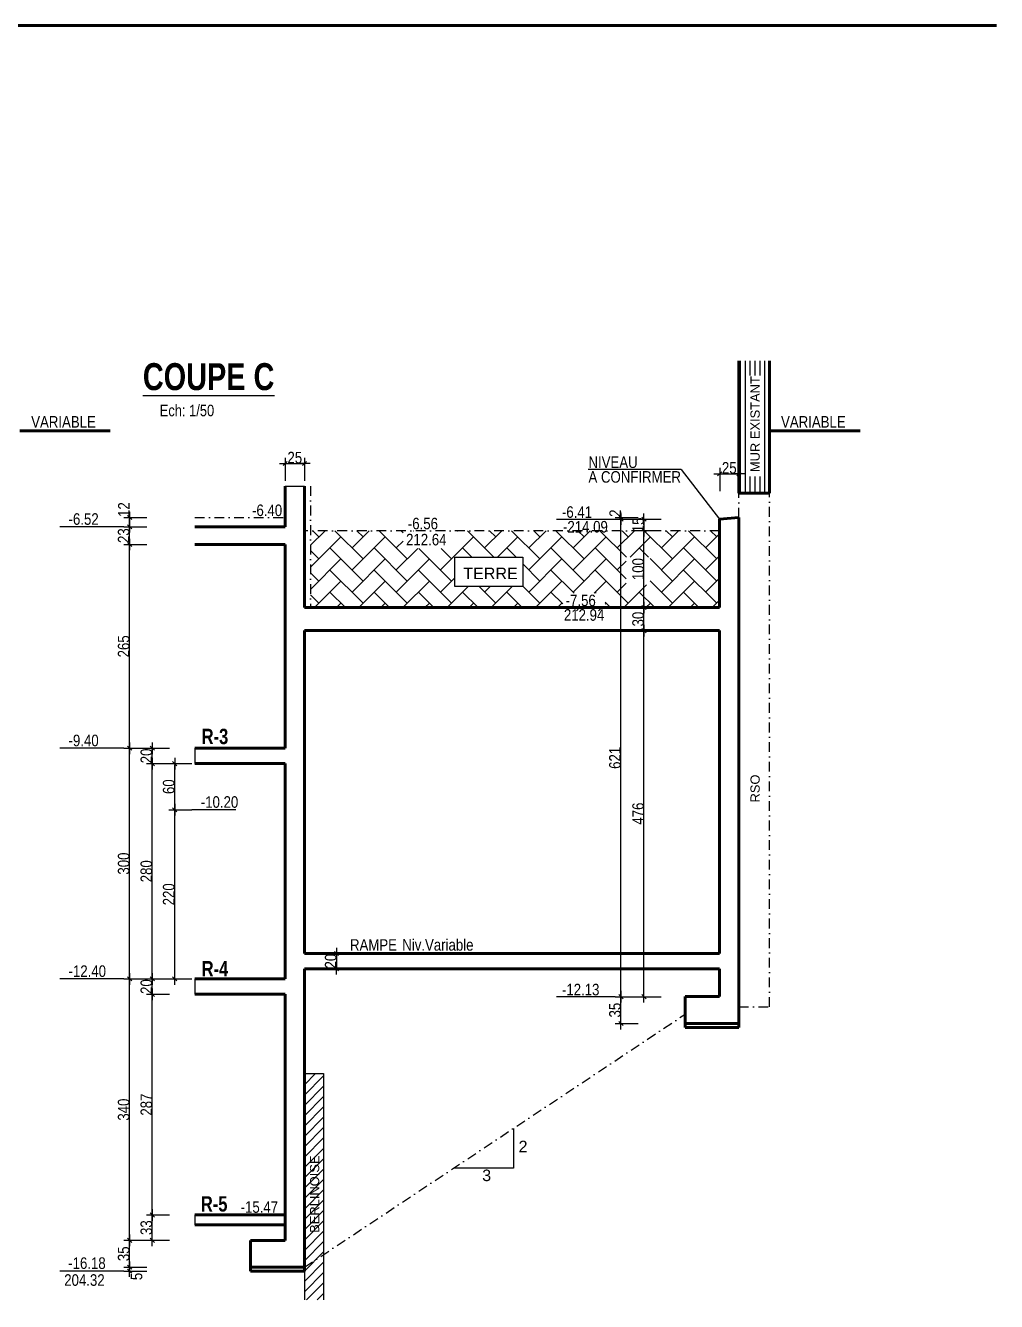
# Model space of a CAD drawing. Header units: millimetres. Extents: x -26249 to 60250, y -21218 to 23336.
# Drawn here: x 24558 to 25820, y 1460 to 3119 of the extents above; entities that cross this region are included whole.
import ezdxf
from ezdxf.enums import TextEntityAlignment as Align

# ---------------------------------------------------------------- set-up
doc = ezdxf.new("R2010")
doc.units = ezdxf.units.MM
doc.linetypes.add('TIRETPTX2', pattern=[50.8, 25.4, -12.7, 0, -12.7])
for name, color, linetype in [('01_cote_gen', 4, 'Continuous'), ('01_linteaux', 2, 'Continuous'), ('01_poch_murs', 253, 'Continuous'), ('01_texte', 230, 'Continuous'), ('AA_COTES', 2, 'Continuous')]:
    doc.layers.add(name, color=color, linetype=linetype)
doc.layers.add('01_murs_coup', color=5, linetype='Continuous', lineweight=60)
doc.styles.add('ARIAL NA', font='ARIALN.TTF')
doc.styles.add('impact', font='impact.ttf')
doc.styles.add('MATTE_TXT', font='arial.ttf')
doc.styles.add('STYLE2', font='ARIALN.TTF')
doc.dimstyles.new('JB50', dxfattribs={"dimscale": 0.1, "dimtxt": 150, "dimasz": 15, "dimexe": 0.1, "dimexo": 0.1, "dimgap": 0.09, "dimtad": 1, "dimdec": 1, "dimdsep": 46, "dimtxsty": 'STYLE2', "dimblk1": 'BOND_G', "dimblk2": 'BOND_D', "dimsah": 1, "dimcen": 1.5, "dimdle": 0.01, "dimse1": 1, "dimse2": 1, "dimclrd": 4, "dimclre": 2, "dimclrt": 6, "dimazin": 2, "dimtfac": 2.333333, "dimtdec": 1, "dimtix": 1, "dimtmove": 2, "dimatfit": 3, "dimldrblk": 'BOND_G', "dimfxl": 1, "dimtolj": 1, "dimtzin": 0, "dimarcsym": 0})

# ---------------------------------------------------------------- blocks, each defined once
blk = doc.blocks.new('BOND_G')
at = {"layer": 'AA_COTES', "color": 0}
for p, q in [((0, -5), (0, 15)), ((5, 0), (-5, 0)), ((1.8, 1.8), (-1.8, -1.8))]:
    blk.add_line(p, q, dxfattribs=at)
blk = doc.blocks.new('BOND_D')
at = {"layer": 'AA_COTES', "color": 0}
for p, q in [((5, 0), (-5, 0)), ((-1.8, -1.8), (1.8, 1.8)), ((0, 5), (0, -15))]:
    blk.add_line(p, q, dxfattribs=at)
blk = doc.blocks.new('*D1895')
at = {"layer": '01_cote_gen', "color": 4, "lineweight": -2, "transparency": 16777216}
blk.add_line((25461.7, 2536.2), (25483.7, 2536.2), dxfattribs=at)
at = {"layer": 'Defpoints', "color": 0, "transparency": 16777216}
for p in [(25460.2, 2541.2), (25485.2, 2543.2), (25485.2, 2536.2)]:
    blk.add_point(p, dxfattribs=at)
at = {"layer": '01_cote_gen', "color": 4, "lineweight": -2, "transparency": 16777216, "xscale": 1.5, "yscale": 1.5, "zscale": 1.5, "rotation": 180}
blk.add_blockref('BOND_G', (25460.2, 2536.2), dxfattribs=at)
at = {"layer": '01_cote_gen', "color": 4, "lineweight": -2, "transparency": 16777216, "xscale": 1.5, "yscale": 1.5, "zscale": 1.5}
blk.add_blockref('BOND_D', (25485.2, 2536.2), dxfattribs=at)
at = {"layer": '01_cote_gen', "color": 6, "transparency": 16777216, "insert": (25472.7, 2543.8), "char_height": 15, "attachment_point": 5, "style": 'STYLE2'}
blk.add_mtext('\\A1;25', dxfattribs=at)
blk = doc.blocks.new('*D1903')
at = {"layer": '01_cote_gen', "color": 4, "lineweight": -2, "transparency": 16777216}
blk.add_line((25361.8, 1857.6), (25361.8, 2330.7), dxfattribs=at)
at = {"layer": 'Defpoints', "color": 0, "transparency": 16777216}
for p in [(25361.8, 2332.2), (25460.2, 2332.2), (25460.2, 1856.1)]:
    blk.add_point(p, dxfattribs=at)
at = {"layer": '01_cote_gen', "color": 4, "lineweight": -2, "transparency": 16777216, "xscale": 1.5, "yscale": 1.5, "zscale": 1.5}
for name, p, rotation in [('BOND_D', (25361.8, 2332.2), 90), ('BOND_G', (25361.8, 1856.1), 270)]:
    blk.add_blockref(name, p, dxfattribs=dict(at, rotation=rotation))
at = {"layer": '01_cote_gen', "color": 6, "transparency": 16777216, "insert": (25354.2, 2094.2), "char_height": 15, "attachment_point": 5, "rotation": 90, "style": 'STYLE2'}
blk.add_mtext('\\A1;476', dxfattribs=at)
blk = doc.blocks.new('*D1904')
at = {"layer": '01_cote_gen', "color": 4, "lineweight": -2, "transparency": 16777216}
blk.add_line((24751.5, 2100.7), (24751.5, 2157.7), dxfattribs=at)
at = {"layer": 'Defpoints', "color": 0, "transparency": 16777216}
for p in [(24751.5, 2159.2), (24784.8, 2159.2), (24774, 2099.2)]:
    blk.add_point(p, dxfattribs=at)
at = {"layer": '01_cote_gen', "color": 4, "lineweight": -2, "transparency": 16777216, "xscale": 1.5, "yscale": 1.5, "zscale": 1.5}
for name, p, rotation in [('BOND_D', (24751.5, 2159.2), 90), ('BOND_G', (24751.5, 2099.2), 270)]:
    blk.add_blockref(name, p, dxfattribs=dict(at, rotation=rotation))
at = {"layer": '01_cote_gen', "color": 6, "transparency": 16777216, "insert": (24743.8, 2129.2), "char_height": 15, "attachment_point": 5, "rotation": 90, "style": 'STYLE2'}
blk.add_mtext('\\A1;60', dxfattribs=at)
blk = doc.blocks.new('*D1896')
at = {"layer": '01_cote_gen', "color": 4, "lineweight": -2, "transparency": 16777216}
blk.add_line((25331.8, 1822.6), (25331.8, 1854.6), dxfattribs=at)
at = {"layer": 'Defpoints', "color": 0, "transparency": 16777216}
for p in [(25331.8, 1856.1), (25385.1, 1856.1), (25385.1, 1821.1)]:
    blk.add_point(p, dxfattribs=at)
at = {"layer": '01_cote_gen', "color": 4, "lineweight": -2, "transparency": 16777216, "xscale": 1.5, "yscale": 1.5, "zscale": 1.5}
for name, p, rotation in [('BOND_D', (25331.8, 1856.1), 90), ('BOND_G', (25331.8, 1821.1), 270)]:
    blk.add_blockref(name, p, dxfattribs=dict(at, rotation=rotation))
at = {"layer": '01_cote_gen', "color": 6, "transparency": 16777216, "insert": (25324.1, 1838.6), "char_height": 15, "attachment_point": 5, "rotation": 90, "style": 'STYLE2'}
blk.add_mtext('\\A1;35', dxfattribs=at)
blk = doc.blocks.new('*D1897')
at = {"layer": '01_cote_gen', "color": 4, "lineweight": -2, "transparency": 16777216}
blk.add_line((24722.4, 1540.7), (24722.4, 1570.7), dxfattribs=at)
at = {"layer": 'Defpoints', "color": 0, "transparency": 16777216}
for p in [(24722.4, 1572.2), (24879.6, 1572.2), (24879.6, 1539.2)]:
    blk.add_point(p, dxfattribs=at)
at = {"layer": '01_cote_gen', "color": 4, "lineweight": -2, "transparency": 16777216, "xscale": 1.5, "yscale": 1.5, "zscale": 1.5}
for name, p, rotation in [('BOND_D', (24722.4, 1572.2), 90), ('BOND_G', (24722.4, 1539.2), 270)]:
    blk.add_blockref(name, p, dxfattribs=dict(at, rotation=rotation))
at = {"layer": '01_cote_gen', "color": 6, "transparency": 16777216, "insert": (24714.7, 1555.7), "char_height": 15, "attachment_point": 5, "rotation": 90, "style": 'STYLE2'}
blk.add_mtext('\\A1;33', dxfattribs=at)
blk = doc.blocks.new('*D1905')
at = {"layer": '01_cote_gen', "color": 4, "lineweight": -2, "transparency": 16777216}
blk.add_line((24692.9, 1500.7), (24692.9, 1502.7), dxfattribs=at)
at = {"layer": 'Defpoints', "color": 0, "transparency": 16777216}
for p in [(24692.9, 1504.2), (24850.2, 1504.2), (24850.2, 1499.2)]:
    blk.add_point(p, dxfattribs=at)
at = {"layer": '01_cote_gen', "color": 4, "lineweight": -2, "transparency": 16777216, "xscale": 1.5, "yscale": 1.5, "zscale": 1.5}
for name, p, rotation in [('BOND_D', (24692.9, 1504.2), 90), ('BOND_G', (24692.9, 1499.2), 270)]:
    blk.add_blockref(name, p, dxfattribs=dict(at, rotation=rotation))
at = {"layer": '01_cote_gen', "color": 6, "transparency": 16777216, "insert": (24701.9, 1492.2), "char_height": 15, "attachment_point": 5, "rotation": 90, "style": 'STYLE2'}
blk.add_mtext('\\A1;5', dxfattribs=at)
blk = doc.blocks.new('*D1906')
at = {"layer": '01_cote_gen', "color": 4, "lineweight": -2, "transparency": 16777216}
blk.add_line((24692.9, 1880.7), (24692.9, 2177.7), dxfattribs=at)
at = {"layer": 'Defpoints', "color": 0, "transparency": 16777216}
for p in [(24692.9, 2179.2), (24851, 2179.2), (24777.7, 1879.2)]:
    blk.add_point(p, dxfattribs=at)
at = {"layer": '01_cote_gen', "color": 4, "lineweight": -2, "transparency": 16777216, "xscale": 1.5, "yscale": 1.5, "zscale": 1.5}
for name, p, rotation in [('BOND_D', (24692.9, 2179.2), 90), ('BOND_G', (24692.9, 1879.2), 270)]:
    blk.add_blockref(name, p, dxfattribs=dict(at, rotation=rotation))
at = {"layer": '01_cote_gen', "color": 6, "transparency": 16777216, "insert": (24685.2, 2029.2), "char_height": 15, "attachment_point": 5, "rotation": 90, "style": 'STYLE2'}
blk.add_mtext('\\A1;300', dxfattribs=at)
blk = doc.blocks.new('*D1907')
at = {"layer": '01_cote_gen', "color": 4, "lineweight": -2, "transparency": 16777216}
blk.add_line((24722.4, 1573.7), (24722.4, 1857.7), dxfattribs=at)
at = {"layer": 'Defpoints', "color": 0, "transparency": 16777216}
for p in [(24722.4, 1859.2), (24777.7, 1859.2), (24744.9, 1572.2)]:
    blk.add_point(p, dxfattribs=at)
at = {"layer": '01_cote_gen', "color": 4, "lineweight": -2, "transparency": 16777216, "xscale": 1.5, "yscale": 1.5, "zscale": 1.5}
for name, p, rotation in [('BOND_D', (24722.4, 1859.2), 90), ('BOND_G', (24722.4, 1572.2), 270)]:
    blk.add_blockref(name, p, dxfattribs=dict(at, rotation=rotation))
at = {"layer": '01_cote_gen', "color": 6, "transparency": 16777216, "insert": (24714.7, 1715.7), "char_height": 15, "attachment_point": 5, "rotation": 90, "style": 'STYLE2'}
blk.add_mtext('\\A1;287', dxfattribs=at)
blk = doc.blocks.new('*D1908')
at = {"layer": '01_cote_gen', "color": 4, "lineweight": -2, "transparency": 16777216}
blk.add_line((24722.4, 1880.7), (24722.4, 2157.7), dxfattribs=at)
at = {"layer": 'Defpoints', "color": 0, "transparency": 16777216}
for p in [(24722.4, 2159.2), (24777.7, 2159.2), (24777.7, 1879.2)]:
    blk.add_point(p, dxfattribs=at)
at = {"layer": '01_cote_gen', "color": 4, "lineweight": -2, "transparency": 16777216, "xscale": 1.5, "yscale": 1.5, "zscale": 1.5}
for name, p, rotation in [('BOND_D', (24722.4, 2159.2), 90), ('BOND_G', (24722.4, 1879.2), 270)]:
    blk.add_blockref(name, p, dxfattribs=dict(at, rotation=rotation))
at = {"layer": '01_cote_gen', "color": 6, "transparency": 16777216, "insert": (24714.7, 2019.2), "char_height": 15, "attachment_point": 5, "rotation": 90, "style": 'STYLE2'}
blk.add_mtext('\\A1;280', dxfattribs=at)
blk = doc.blocks.new('*D1898')
at = {"layer": '01_cote_gen', "color": 4, "lineweight": -2, "transparency": 16777216}
blk.add_line((24722.4, 1860.7), (24722.4, 1877.7), dxfattribs=at)
at = {"layer": 'Defpoints', "color": 0, "transparency": 16777216}
for p in [(24715.4, 1879.2), (24722.4, 1879.2), (24744.9, 1859.2)]:
    blk.add_point(p, dxfattribs=at)
at = {"layer": '01_cote_gen', "color": 4, "lineweight": -2, "transparency": 16777216, "xscale": 1.5, "yscale": 1.5, "zscale": 1.5}
for name, p, rotation in [('BOND_D', (24722.4, 1879.2), 90), ('BOND_G', (24722.4, 1859.2), 270)]:
    blk.add_blockref(name, p, dxfattribs=dict(at, rotation=rotation))
at = {"layer": '01_cote_gen', "color": 6, "transparency": 16777216, "insert": (24714.7, 1869.2), "char_height": 15, "attachment_point": 5, "rotation": 90, "style": 'STYLE2'}
blk.add_mtext('\\A1;20', dxfattribs=at)
blk = doc.blocks.new('*D1909')
at = {"layer": '01_cote_gen', "color": 4, "lineweight": -2, "transparency": 16777216}
blk.add_line((24896.7, 2549.5), (24918.7, 2549.5), dxfattribs=at)
at = {"layer": 'Defpoints', "color": 0, "transparency": 16777216}
for p in [(24920.2, 2549.5), (24895.2, 2520.2), (24920.2, 2520.2)]:
    blk.add_point(p, dxfattribs=at)
at = {"layer": '01_cote_gen', "color": 4, "lineweight": -2, "transparency": 16777216, "xscale": 1.5, "yscale": 1.5, "zscale": 1.5, "rotation": 180}
blk.add_blockref('BOND_G', (24895.2, 2549.5), dxfattribs=at)
at = {"layer": '01_cote_gen', "color": 4, "lineweight": -2, "transparency": 16777216, "xscale": 1.5, "yscale": 1.5, "zscale": 1.5}
blk.add_blockref('BOND_D', (24920.2, 2549.5), dxfattribs=at)
at = {"layer": '01_cote_gen', "color": 6, "transparency": 16777216, "insert": (24907.7, 2557.1), "char_height": 15, "attachment_point": 5, "style": 'STYLE2'}
blk.add_mtext('\\A1;25', dxfattribs=at)
blk = doc.blocks.new('*D1910')
at = {"layer": '01_cote_gen', "color": 4, "lineweight": -2, "transparency": 16777216}
blk.add_line((24722.4, 2160.7), (24722.4, 2177.7), dxfattribs=at)
at = {"layer": 'Defpoints', "color": 0, "transparency": 16777216}
for p in [(24722.4, 2179.2), (24777.7, 2179.2), (24777.7, 2159.2)]:
    blk.add_point(p, dxfattribs=at)
at = {"layer": '01_cote_gen', "color": 4, "lineweight": -2, "transparency": 16777216, "xscale": 1.5, "yscale": 1.5, "zscale": 1.5}
for name, p, rotation in [('BOND_D', (24722.4, 2179.2), 90), ('BOND_G', (24722.4, 2159.2), 270)]:
    blk.add_blockref(name, p, dxfattribs=dict(at, rotation=rotation))
at = {"layer": '01_cote_gen', "color": 6, "transparency": 16777216, "insert": (24714.7, 2169.2), "char_height": 15, "attachment_point": 5, "rotation": 90, "style": 'STYLE2'}
blk.add_mtext('\\A1;20', dxfattribs=at)
blk = doc.blocks.new('*D1911')
at = {"layer": '01_cote_gen', "color": 4, "lineweight": -2, "transparency": 16777216}
blk.add_line((25361.8, 2333.7), (25361.8, 2360.7), dxfattribs=at)
at = {"layer": 'Defpoints', "color": 0, "transparency": 16777216}
for p in [(25361.8, 2362.2), (25400.5, 2362.2), (25400.5, 2332.2)]:
    blk.add_point(p, dxfattribs=at)
at = {"layer": '01_cote_gen', "color": 4, "lineweight": -2, "transparency": 16777216, "xscale": 1.5, "yscale": 1.5, "zscale": 1.5}
for name, p, rotation in [('BOND_D', (25361.8, 2362.2), 90), ('BOND_G', (25361.8, 2332.2), 270)]:
    blk.add_blockref(name, p, dxfattribs=dict(at, rotation=rotation))
at = {"layer": '01_cote_gen', "color": 6, "transparency": 16777216, "insert": (25354.2, 2347.2), "char_height": 15, "attachment_point": 5, "rotation": 90, "style": 'STYLE2'}
blk.add_mtext('\\A1;30', dxfattribs=at)
blk = doc.blocks.new('*D1899')
at = {"layer": '01_cote_gen', "color": 4, "lineweight": -2, "transparency": 16777216}
blk.add_line((24751.5, 1880.7), (24751.5, 2097.7), dxfattribs=at)
at = {"layer": 'Defpoints', "color": 0, "transparency": 16777216}
for p in [(24751.5, 2099.2), (24895.2, 2099.2), (24895.2, 1879.2)]:
    blk.add_point(p, dxfattribs=at)
at = {"layer": '01_cote_gen', "color": 4, "lineweight": -2, "transparency": 16777216, "xscale": 1.5, "yscale": 1.5, "zscale": 1.5}
for name, p, rotation in [('BOND_D', (24751.5, 2099.2), 90), ('BOND_G', (24751.5, 1879.2), 270)]:
    blk.add_blockref(name, p, dxfattribs=dict(at, rotation=rotation))
at = {"layer": '01_cote_gen', "color": 6, "transparency": 16777216, "insert": (24743.8, 1989.2), "char_height": 15, "attachment_point": 5, "rotation": 90, "style": 'STYLE2'}
blk.add_mtext('\\A1;220', dxfattribs=at)
blk = doc.blocks.new('*D1912')
at = {"layer": '01_cote_gen', "color": 4, "lineweight": -2, "transparency": 16777216}
blk.add_line((24692.9, 1505.7), (24692.9, 1537.7), dxfattribs=at)
at = {"layer": 'Defpoints', "color": 0, "transparency": 16777216}
for p in [(24692.9, 1539.2), (24850.2, 1539.2), (24850.2, 1504.2)]:
    blk.add_point(p, dxfattribs=at)
at = {"layer": '01_cote_gen', "color": 4, "lineweight": -2, "transparency": 16777216, "xscale": 1.5, "yscale": 1.5, "zscale": 1.5}
for name, p, rotation in [('BOND_D', (24692.9, 1539.2), 90), ('BOND_G', (24692.9, 1504.2), 270)]:
    blk.add_blockref(name, p, dxfattribs=dict(at, rotation=rotation))
at = {"layer": '01_cote_gen', "color": 6, "transparency": 16777216, "insert": (24685.2, 1521.7), "char_height": 15, "attachment_point": 5, "rotation": 90, "style": 'STYLE2'}
blk.add_mtext('\\A1;35', dxfattribs=at)
blk = doc.blocks.new('*D1900')
at = {"layer": '01_cote_gen', "color": 4, "lineweight": -2, "transparency": 16777216}
blk.add_line((24692.9, 1540.7), (24692.9, 1877.7), dxfattribs=at)
at = {"layer": 'Defpoints', "color": 0, "transparency": 16777216}
for p in [(24692.9, 1879.2), (24774, 1879.2), (24744.9, 1539.2)]:
    blk.add_point(p, dxfattribs=at)
at = {"layer": '01_cote_gen', "color": 4, "lineweight": -2, "transparency": 16777216, "xscale": 1.5, "yscale": 1.5, "zscale": 1.5}
for name, p, rotation in [('BOND_D', (24692.9, 1879.2), 90), ('BOND_G', (24692.9, 1539.2), 270)]:
    blk.add_blockref(name, p, dxfattribs=dict(at, rotation=rotation))
at = {"layer": '01_cote_gen', "color": 6, "transparency": 16777216, "insert": (24685.2, 1709.2), "char_height": 15, "attachment_point": 5, "rotation": 90, "style": 'STYLE2'}
blk.add_mtext('\\A1;340', dxfattribs=at)
blk = doc.blocks.new('*D1901')
at = {"layer": '01_cote_gen', "color": 4, "lineweight": -2, "transparency": 16777216}
blk.add_line((25331.8, 1857.6), (25331.8, 2475.7), dxfattribs=at)
at = {"layer": 'Defpoints', "color": 0, "transparency": 16777216}
for p in [(25331.8, 2477.2), (25384.3, 2477.2), (25384.3, 1856.1)]:
    blk.add_point(p, dxfattribs=at)
at = {"layer": '01_cote_gen', "color": 4, "lineweight": -2, "transparency": 16777216, "xscale": 1.5, "yscale": 1.5, "zscale": 1.5}
for name, p, rotation in [('BOND_D', (25331.8, 2477.2), 90), ('BOND_G', (25331.8, 1856.1), 270)]:
    blk.add_blockref(name, p, dxfattribs=dict(at, rotation=rotation))
at = {"layer": '01_cote_gen', "color": 6, "transparency": 16777216, "insert": (25324.1, 2166.7), "char_height": 15, "attachment_point": 5, "rotation": 90, "style": 'STYLE2'}
blk.add_mtext('\\A1;621', dxfattribs=at)
blk = doc.blocks.new('*D1913')
at = {"layer": '01_cote_gen', "color": 4, "lineweight": -2, "transparency": 16777216}
for p, q in [((25331.8, 2480.7), (25331.8, 2482.2)), ((25331.8, 2479.2), (25331.8, 2477.2)), ((25331.8, 2475.7), (25331.8, 2474.2))]:
    blk.add_line(p, q, dxfattribs=at)
at = {"layer": 'Defpoints', "color": 0, "transparency": 16777216}
for p in [(25331.8, 2477.2), (25460.2, 2477.2), (25485.2, 2479.2)]:
    blk.add_point(p, dxfattribs=at)
at = {"layer": '01_cote_gen', "color": 4, "lineweight": -2, "transparency": 16777216, "xscale": 1.5, "yscale": 1.5, "zscale": 1.5}
for name, p, rotation in [('BOND_G', (25331.8, 2479.2), 270), ('BOND_D', (25331.8, 2477.2), 90)]:
    blk.add_blockref(name, p, dxfattribs=dict(at, rotation=rotation))
at = {"layer": '01_cote_gen', "color": 6, "transparency": 16777216, "insert": (25324.3, 2484.9), "char_height": 15, "attachment_point": 5, "rotation": 90, "style": 'STYLE2'}
blk.add_mtext('\\A1;2', dxfattribs=at)
blk = doc.blocks.new('*D1914')
at = {"layer": '01_cote_gen', "color": 4, "lineweight": -2, "transparency": 16777216}
blk.add_line((25361.8, 2363.7), (25361.8, 2460.7), dxfattribs=at)
at = {"layer": 'Defpoints', "color": 0, "transparency": 16777216}
for p in [(25361.8, 2462.2), (25460.2, 2462.2), (25384.3, 2362.2)]:
    blk.add_point(p, dxfattribs=at)
at = {"layer": '01_cote_gen', "color": 4, "lineweight": -2, "transparency": 16777216, "xscale": 1.5, "yscale": 1.5, "zscale": 1.5}
for name, p, rotation in [('BOND_D', (25361.8, 2462.2), 90), ('BOND_G', (25361.8, 2362.2), 270)]:
    blk.add_blockref(name, p, dxfattribs=dict(at, rotation=rotation))
at = {"layer": '01_cote_gen', "color": 6, "transparency": 16777216, "insert": (25354.2, 2412.2), "char_height": 15, "attachment_point": 5, "rotation": 90, "style": 'STYLE2'}
blk.add_mtext('\\A1;100', dxfattribs=at)
blk = doc.blocks.new('*D1915')
at = {"layer": '01_cote_gen', "color": 4, "lineweight": -2, "transparency": 16777216}
for p, q in [((25361.8, 2478.7), (25361.8, 2480.2)), ((25361.8, 2477.2), (25361.8, 2462.2)), ((25361.8, 2460.7), (25361.8, 2459.2))]:
    blk.add_line(p, q, dxfattribs=at)
at = {"layer": 'Defpoints', "color": 0, "transparency": 16777216}
for p in [(25460.2, 2477.2), (25361.8, 2462.2), (25460.2, 2462.2)]:
    blk.add_point(p, dxfattribs=at)
at = {"layer": '01_cote_gen', "color": 4, "lineweight": -2, "transparency": 16777216, "xscale": 1.5, "yscale": 1.5, "zscale": 1.5}
for name, p, rotation in [('BOND_G', (25361.8, 2477.2), 270), ('BOND_D', (25361.8, 2462.2), 90)]:
    blk.add_blockref(name, p, dxfattribs=dict(at, rotation=rotation))
at = {"layer": '01_cote_gen', "color": 6, "transparency": 16777216, "insert": (25354.2, 2469.7), "char_height": 15, "attachment_point": 5, "rotation": 90, "style": 'STYLE2'}
blk.add_mtext('\\A1;15', dxfattribs=at)
blk = doc.blocks.new('*D1916')
at = {"layer": '01_cote_gen', "color": 4, "lineweight": -2, "transparency": 16777216}
blk.add_line((24692.9, 2180.7), (24692.9, 2442.7), dxfattribs=at)
at = {"layer": 'Defpoints', "color": 0, "transparency": 16777216}
for p in [(24692.9, 2444.2), (24790.6, 2444.2), (24744.9, 2179.2)]:
    blk.add_point(p, dxfattribs=at)
at = {"layer": '01_cote_gen', "color": 4, "lineweight": -2, "transparency": 16777216, "xscale": 1.5, "yscale": 1.5, "zscale": 1.5}
for name, p, rotation in [('BOND_D', (24692.9, 2444.2), 90), ('BOND_G', (24692.9, 2179.2), 270)]:
    blk.add_blockref(name, p, dxfattribs=dict(at, rotation=rotation))
at = {"layer": '01_cote_gen', "color": 6, "transparency": 16777216, "insert": (24685.2, 2311.7), "char_height": 15, "attachment_point": 5, "rotation": 90, "style": 'STYLE2'}
blk.add_mtext('\\A1;265', dxfattribs=at)
blk = doc.blocks.new('*D1917')
at = {"layer": '01_cote_gen', "color": 4, "lineweight": -2, "transparency": 16777216}
blk.add_line((24692.9, 2445.7), (24692.9, 2465.7), dxfattribs=at)
at = {"layer": 'Defpoints', "color": 0, "transparency": 16777216}
for p in [(24692.9, 2467.2), (24815.5, 2467.2), (24815.5, 2444.2)]:
    blk.add_point(p, dxfattribs=at)
at = {"layer": '01_cote_gen', "color": 4, "lineweight": -2, "transparency": 16777216, "xscale": 1.5, "yscale": 1.5, "zscale": 1.5}
for name, p, rotation in [('BOND_D', (24692.9, 2467.2), 90), ('BOND_G', (24692.9, 2444.2), 270)]:
    blk.add_blockref(name, p, dxfattribs=dict(at, rotation=rotation))
at = {"layer": '01_cote_gen', "color": 6, "transparency": 16777216, "insert": (24685.2, 2455.7), "char_height": 15, "attachment_point": 5, "rotation": 90, "style": 'STYLE2'}
blk.add_mtext('\\A1;23', dxfattribs=at)
blk = doc.blocks.new('*D1918')
at = {"layer": '01_cote_gen', "color": 4, "lineweight": -2, "transparency": 16777216}
blk.add_line((24692.9, 2468.7), (24692.9, 2477.7), dxfattribs=at)
at = {"layer": 'Defpoints', "color": 0, "transparency": 16777216}
for p in [(24692.9, 2479.2), (24815.6, 2479.2), (24815.6, 2467.2)]:
    blk.add_point(p, dxfattribs=at)
at = {"layer": '01_cote_gen', "color": 4, "lineweight": -2, "transparency": 16777216, "xscale": 1.5, "yscale": 1.5, "zscale": 1.5}
for name, p, rotation in [('BOND_D', (24692.9, 2479.2), 90), ('BOND_G', (24692.9, 2467.2), 270)]:
    blk.add_blockref(name, p, dxfattribs=dict(at, rotation=rotation))
at = {"layer": '01_cote_gen', "color": 6, "transparency": 16777216, "insert": (24685.4, 2489.6), "char_height": 15, "attachment_point": 5, "rotation": 90, "style": 'STYLE2'}
blk.add_mtext('\\A1;12', dxfattribs=at)
blk = doc.blocks.new('*D1902')
at = {"layer": '01_cote_gen', "color": 4, "lineweight": -2, "transparency": 16777216}
blk.add_line((24962, 1910.8), (24962, 1893.8), dxfattribs=at)
at = {"layer": 'Defpoints', "color": 0, "transparency": 16777216}
for p in [(24950.4, 1912.3), (24950.4, 1892.3), (24962, 1892.3)]:
    blk.add_point(p, dxfattribs=at)
at = {"layer": '01_cote_gen', "color": 4, "lineweight": -2, "transparency": 16777216, "xscale": 1.5, "yscale": 1.5, "zscale": 1.5}
for name, p, rotation in [('BOND_G', (24962, 1912.3), 90), ('BOND_D', (24962, 1892.3), 270)]:
    blk.add_blockref(name, p, dxfattribs=dict(at, rotation=rotation))
at = {"layer": '01_cote_gen', "color": 6, "transparency": 16777216, "insert": (24954.4, 1902.3), "char_height": 15, "attachment_point": 5, "rotation": 90, "style": 'STYLE2'}
blk.add_mtext('\\A1;20', dxfattribs=at)

msp = doc.modelspace()

# ---------------------------------------------------------------- hatches: boundary and pattern name
at = {"layer": '01_poch_murs'}
h = msp.add_hatch(dxfattribs=at)
h.set_pattern_fill('ANSI31', color=256, scale=2, angle=45)
h.set_pattern_definition([(90, (3243.276, 940.1807), (-6.35, 1e-15), [])])
h.paths.add_polyline_path([(25515.586, 2532.813), (25515.586, 2663.822), (25496.972, 2663.822), (25496.972, 2532.813)], flags=16)
h.paths.add_polyline_path([(25525.157, 2682.895), (25485.157, 2682.895), (25485.157, 2513.027), (25525.157, 2513.027)])
h = msp.add_hatch(dxfattribs=at)
h.set_pattern_fill('AR-HBONE', color=256, scale=0.2)
h.set_pattern_definition([(45, (13085.08, -89.097), (3e-15, 28.73682), [60.96, -20.32]), (135, (13099.449, -74.73), (3e-15, 28.73682), [60.96, -20.32])])
h.paths.add_polyline_path([(25460.157, 2462.167), (24928.157, 2462.167), (24928.157, 2362.167), (25460.157, 2362.167)])
h.paths.add_polyline_path([(25204.207, 2389.416), (25115.616, 2389.416), (25115.616, 2427.708), (25204.207, 2427.708)], flags=16)
h.paths.add_polyline_path([(25369.702, 2391.586), (25369.702, 2427.756), (25338.474, 2427.756), (25338.474, 2391.586)], flags=16)
h.paths.add_polyline_path([(25122.912, 2395.358), (25201.432, 2395.358), (25201.432, 2417.858), (25122.912, 2417.858)], flags=0)
h.paths.add_polyline_path([(25048.581, 2438.951), (25120.332, 2438.951), (25120.332, 2461.927), (25048.581, 2461.927)], flags=16)
h.paths.add_polyline_path([(25256.097, 2357.856), (25311.518, 2357.856), (25311.518, 2380.832), (25256.097, 2380.832)])
h = msp.add_hatch(dxfattribs=at)
h.set_pattern_fill('ANSI31', color=256, scale=3)
h.set_pattern_definition([(45, (13263.916, -431.497), (-6.735192, 6.735192), [])])
h.paths.add_polyline_path([(24945.157, 1756.168), (24928.157, 1756.168), (24928.157, 1459.671), (24945.157, 1459.703)])
h.paths.add_polyline_path([(24928.157, 1756.168), (24920.157, 1756.168), (24920.157, 1461.674), (24928.157, 1461.674)])
h.paths.add_polyline_path([(24945.157, 1459.703), (24928.157, 1459.671), (24928.157, 1461.674), (24945.157, 1461.674)], flags=17)

# ---------------------------------------------------------------- linework, layer by layer
at = {"layer": '01_linteaux', "linetype": 'TIRETPTX2', "ltscale": 0.5}
for p, q in [((24928.157, 2520.225), (24928.157, 2362.167)), ((25485.157, 2479.183), (25485.157, 2511.027)), ((25525.157, 1842.868, 517158665.099), (25525.157, 2511.027, 517158665.099)), ((24777.742, 2479.168), (24895.157, 2479.168)), ((25460.157, 2462.167), (24921.438, 2462.167)), ((25485.157, 1842.868, 517158665.099), (25525.157, 1842.868, 517158665.099)), ((24920.157, 1504.167), (25415.157, 1833.167))]:
    msp.add_line(p, q, dxfattribs=at)
at = {"layer": '01_linteaux'}
for p, q in [((24920.157, 1756.168), (24945.157, 1756.168)), ((24945.157, 1756.168), (24945.157, 1461.926)), ((24920.157, 1499.167), (24920.157, 1461.926))]:
    msp.add_line(p, q, dxfattribs=at)
at = {"layer": '01_murs_coup'}
for p, q in [((11806.374, 3119.168), (25820.169, 3119.168)), ((25485.157, 2682.895), (25485.157, 2511.027)), ((25525.157, 2511.027), (25525.157, 2682.895)), ((24550.05, 2592.028), (24667.627, 2592.028)), ((25525.157, 2592.028), (25642.735, 2592.028)), ((24895.157, 2520.225), (24895.157, 2467.168)), ((24920.157, 2520.225), (24920.157, 2362.167)), ((25485.157, 2511.027), (25525.157, 2511.027)), ((25460.157, 2477.183), (25485.157, 2479.183)), ((25460.157, 2477.183), (25460.157, 2362.167)), ((25485.157, 2479.183), (25485.157, 1816.132)), ((24777.742, 2467.168), (24895.157, 2467.168)), ((24777.742, 2444.168), (24895.157, 2444.168)), ((24895.157, 2444.168), (24895.157, 2179.168)), ((24920.157, 2362.167), (25460.157, 2362.167)), ((24920.157, 2332.166), (24920.157, 1912.302)), ((24920.157, 2332.166), (25460.157, 2332.166)), ((25460.157, 2332.166), (25460.157, 1912.302)), ((24777.742, 2179.168), (24895.157, 2179.168)), ((24777.742, 2159.168), (24895.157, 2159.168)), ((24895.157, 2159.168), (24895.157, 1879.168)), ((25460.157, 1912.302), (24920.157, 1912.302)), ((25460.157, 1892.302), (24920.157, 1892.302)), ((24920.157, 1892.302), (24920.157, 1499.167)), ((25460.157, 1892.302), (25460.157, 1856.139)), ((24777.742, 1879.168), (24895.157, 1879.168)), ((24777.742, 1859.168), (24895.157, 1859.168)), ((24895.157, 1859.168), (24895.157, 1539.167)), ((25415.157, 1856.139), (25415.157, 1816.132)), ((25415.157, 1856.139), (25460.157, 1856.139)), ((25415.157, 1821.132), (25485.157, 1821.132)), ((25415.157, 1816.132), (25485.157, 1816.132)), ((24895.157, 1572.167), (24777.742, 1572.167)), ((24895.157, 1559.167), (24777.742, 1559.167)), ((24850.157, 1539.167), (24850.157, 1499.167)), ((24895.157, 1539.167), (24850.157, 1539.167)), ((24920.157, 1504.167), (24850.157, 1504.167)), ((24920.157, 1499.167), (24850.157, 1499.167))]:
    msp.add_line(p, q, dxfattribs=at)
at = {"layer": '01_murs_coup', "const_width": 3}
for points in [[(24550.05, 2592.028), (24667.627, 2592.028)], [(25525.157, 2592.028), (25642.735, 2592.028)]]:
    msp.add_lwpolyline(points, dxfattribs=at)
at = {"layer": '01_poch_murs'}
for p, q in [((24895.157, 2520.225), (24920.157, 2520.225)), ((24777.742, 2179.168), (24777.742, 2159.168)), ((24777.742, 1879.168), (24777.742, 1859.168)), ((24777.742, 1572.167), (24777.742, 1559.167))]:
    msp.add_line(p, q, dxfattribs=at)
at = {"layer": '01_texte'}
for p, q in [((25410.111, 2541.683), (25289.146, 2541.683)), ((25410.111, 2541.683), (25460.157, 2477.183)), ((25248.177, 2477.183), (25324.316, 2477.183)), ((24685.406, 2467.168), (24602.026, 2467.168)), ((24685.406, 2179.168), (24602.026, 2179.168)), ((24831.049, 2099.167), (24773.995, 2099.167)), ((24685.406, 1879.168), (24602.026, 1879.168)), ((25248.177, 1856.139), (25324.316, 1856.139)), ((25191.935, 1684.803), (25191.935, 1633.098)), ((25191.935, 1633.098), (25114.377, 1633.098)), ((24685.406, 1499.167), (24602.026, 1499.167))]:
    msp.add_line(p, q, dxfattribs=at)
msp.add_lwpolyline([(25115.616, 2427.708), (25204.207, 2427.708), (25204.207, 2389.416), (25115.616, 2389.416)], close=True, dxfattribs=at)

# ---------------------------------------------------------------- texts
at = {"layer": '01_texte', "style": 'impact'}
msp.add_text('%%UCOUPE C', height=35, dxfattribs=at).set_placement((24795.605, 2634.512), align=Align.BOTTOM_CENTER)
at = {"layer": '01_texte', "style": 'MATTE_TXT'}
for s, p in [('MUR EXISTANT', (25512.279, 2538.337)), ('RSO', (25512.279, 2108.698)), ('BERLINOISE', (24939.415, 1548.957))]:
    msp.add_text(s, height=12, rotation=90, dxfattribs=at).set_placement(p)
at = {"layer": '01_texte', "style": 'MATTE_TXT', "width": 0.8}
msp.add_text('Ech: 1/50', height=15, dxfattribs=at).set_placement((24767.467, 2606.492), align=Align.BOTTOM_CENTER)
at = {"layer": '01_texte'}
for s, height, style, p in [('VARIABLE', 15, 'ARIAL NA', (24564.921, 2596.183)), ('VARIABLE', 15, 'ARIAL NA', (25540.029, 2596.183)), ('NIVEAU', 15, 'ARIAL NA', (25289.593, 2543.691)), ('A CONFIRMER', 15, 'ARIAL NA', (25289.593, 2524.601)), ('-6.40', 15, 'ARIAL NA', (24852.112, 2481.202)), ('-6.41', 15, 'ARIAL NA', (25255.118, 2478.865)), ('-6.52', 15, 'ARIAL NA', (24613.49, 2469.786)), ('-6.56', 15, 'ARIAL NA', (25054.723, 2463.941)), ('-214.09', 15, 'ARIAL NA', (25256.497, 2459.766)), ('212.64', 15, 'ARIAL NA', (25052.41, 2443.036)), ('TERRE', 15, 'MATTE_TXT', (25126.662, 2399.108)), ('-7.56', 15, 'ARIAL NA', (25259.926, 2363.941)), ('212.94', 15, 'ARIAL NA', (25257.614, 2345.036)), ('-9.40', 15, 'ARIAL NA', (24613.49, 2181.786)), ('R-3', 20, 'impact', (24786.586, 2184.542)), ('-10.20', 15, 'ARIAL NA', (24785.459, 2101.785)), ('RAMPE', 15, 'ARIAL NA', (24979.489, 1915.871)), ('Niv.Variable', 15, 'ARIAL NA', (25047.46, 1915.945)), ('-12.40', 15, 'ARIAL NA', (24613.49, 1881.786)), ('R-4', 20, 'impact', (24786.586, 1882.437)), ('-12.13', 15, 'ARIAL NA', (25255.118, 1857.821)), ('2', 15, 'MATTE_TXT', (25198.728, 1653.761)), ('3', 15, 'MATTE_TXT', (25151.373, 1616.201)), ('R-5', 20, 'impact', (24785.554, 1576.596)), ('-15.47', 15, 'ARIAL NA', (24837.265, 1575.029)), ('-16.18', 15, 'ARIAL NA', (24613.049, 1502.029)), ('204.32', 15, 'ARIAL NA', (24607.864, 1480.043))]:
    msp.add_text(s, height=height, dxfattribs=dict(at, style=style)).set_placement(p)

# ---------------------------------------------------------------- dimensions: what is measured, and where the dimension line sits
at = {"layer": '01_cote_gen'}
for base, p1, p2, picture, middle in [((24920.157, 2549.471), (24895.157, 2520.225), (24920.157, 2520.225), '*D1909', (24907.657, 2557.138)), ((25485.157, 2536.173), (25460.157, 2541.154), (25485.157, 2543.154), '*D1895', (25472.657, 2543.84))]:
    dim = msp.add_linear_dim(base=base, p1=p1, p2=p2, dimstyle='JB50', dxfattribs=at)
    dim.commit()
    dim.dimension.update_dxf_attribs({"geometry": picture, "text_midpoint": middle})
for base, p1, p2, picture, middle in [((24692.906, 2479.168), (24815.594, 2467.168), (24815.594, 2479.168), '*D1918', (24685.366, 2489.593)), ((25331.816, 2477.183), (25485.157, 2479.183), (25460.157, 2477.183), '*D1913', (25324.276, 2484.881)), ((24692.906, 1504.167), (24850.157, 1499.167), (24850.157, 1504.167), '*D1905', (24701.881, 1492.213))]:
    dim = msp.add_linear_dim(base=base, p1=p1, p2=p2, angle=90, dimstyle='JB50', dxfattribs=at)
    dim.commit()
    dim.dimension.update_dxf_attribs({"geometry": picture, "text_midpoint": middle, "dimtype": 160})
for base, p1, p2, picture, middle in [((24692.906, 2467.168), (24815.479, 2444.168), (24815.479, 2467.168), '*D1917', (24685.238, 2455.668)), ((25331.816, 2477.183), (25384.337, 1856.139), (25384.337, 2477.183), '*D1901', (25324.148, 2166.661)), ((25361.837, 2462.167), (25460.157, 2477.183), (25460.157, 2462.167), '*D1915', (25354.17, 2469.675)), ((25361.837, 2462.167), (25384.337, 2362.167), (25460.157, 2462.167), '*D1914', (25354.17, 2412.167)), ((24692.906, 2444.168), (24744.862, 2179.168), (24790.569, 2444.168), '*D1916', (24685.238, 2311.668)), ((25361.837, 2362.167), (25400.456, 2332.166), (25400.456, 2362.167), '*D1911', (25354.17, 2347.167)), ((25361.837, 2332.166), (25460.157, 1856.139), (25460.157, 2332.166), '*D1903', (25354.17, 2094.153)), ((24692.906, 2179.168), (24777.742, 1879.168), (24851.031, 2179.168), '*D1906', (24685.238, 2029.168)), ((24722.362, 2179.168), (24777.742, 2159.168), (24777.742, 2179.168), '*D1910', (24714.694, 2169.168)), ((24722.362, 2159.168), (24777.742, 1879.168), (24777.742, 2159.168), '*D1908', (24714.694, 2019.168)), ((24751.495, 2159.168), (24773.995, 2099.167), (24784.777, 2159.168), '*D1904', (24743.827, 2129.168)), ((24751.495, 2099.167), (24895.157, 1879.168), (24895.157, 2099.167), '*D1899', (24743.827, 1989.168)), ((24962.033, 1892.28), (24950.399, 1912.302), (24950.399, 1892.28), '*D1902', (24954.365, 1902.291)), ((24692.906, 1879.168), (24744.862, 1539.167), (24773.995, 1879.168), '*D1900', (24685.238, 1709.168)), ((24722.362, 1879.168), (24744.862, 1859.168), (24715.406, 1879.168), '*D1898', (24714.694, 1869.168)), ((24722.362, 1859.168), (24744.862, 1572.167), (24777.742, 1859.168), '*D1907', (24714.694, 1715.668)), ((25331.816, 1856.139), (25385.135, 1821.132), (25385.135, 1856.139), '*D1896', (25324.148, 1838.636)), ((24722.362, 1572.167), (24879.613, 1539.167), (24879.613, 1572.167), '*D1897', (24714.694, 1555.667)), ((24692.906, 1539.167), (24850.157, 1504.167), (24850.157, 1539.167), '*D1912', (24685.238, 1521.667))]:
    dim = msp.add_linear_dim(base=base, p1=p1, p2=p2, angle=90, dimstyle='JB50', dxfattribs=at)
    dim.commit()
    dim.dimension.update_dxf_attribs({"geometry": picture, "text_midpoint": middle})

doc.saveas('drawing.dxf')
